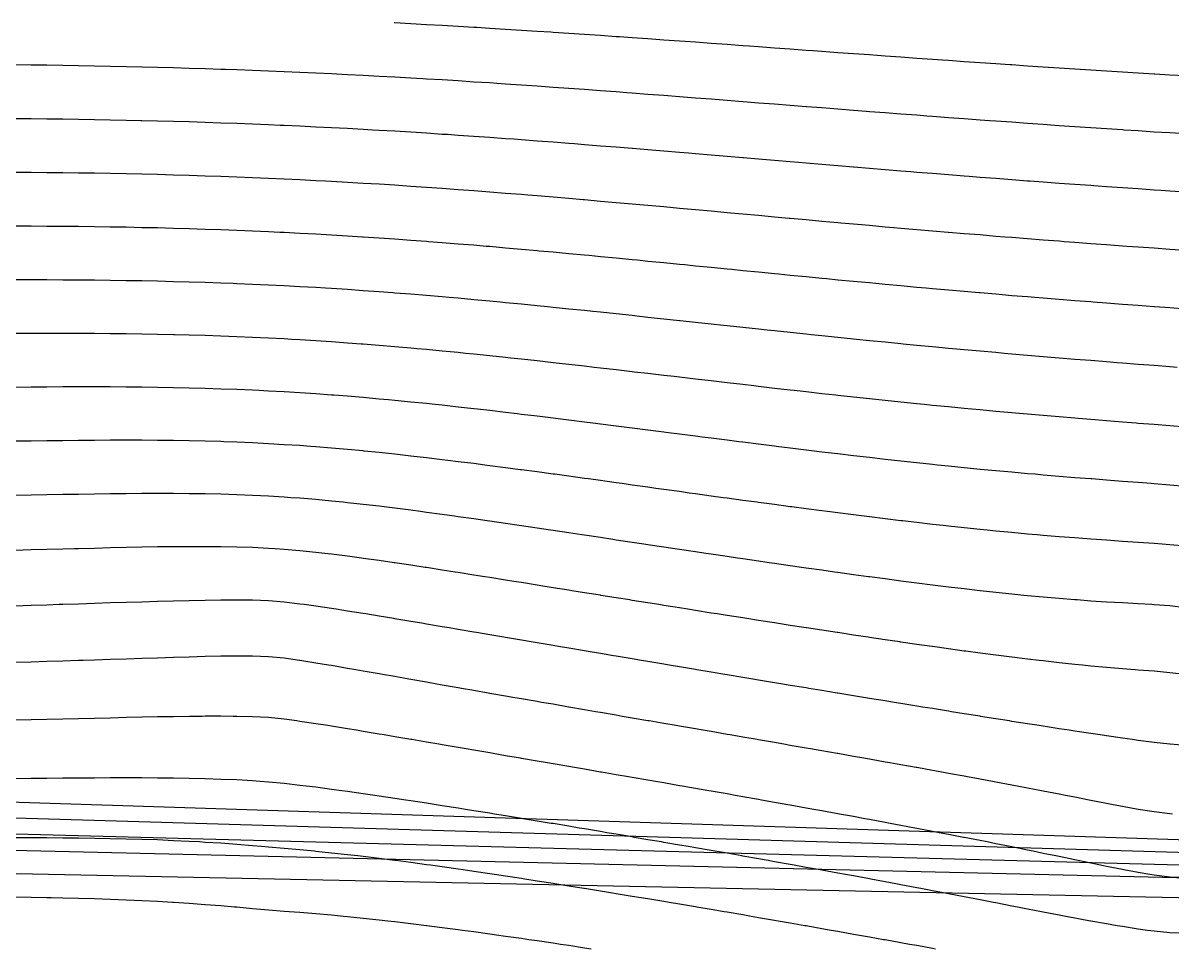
# Model space of a CAD drawing. Header units: metres. Extents: x 3387 to 5486, y 40 to 163.
# Drawn here: x 4551.6 to 4704.3, y 40 to 163 of the extents above; entities that cross this region are included whole.
import ezdxf

# ---------------------------------------------------------------- set-up
doc = ezdxf.new("R2010")
doc.units = ezdxf.units.M
for name, color, linetype in [('Contour_Level_10', 7, 'Continuous'), ('Contour_Level_11', 7, 'Continuous'), ('Contour_Level_12', 7, 'Continuous'), ('Contour_Level_13', 7, 'Continuous'), ('Contour_Level_14', 7, 'Continuous'), ('Contour_Level_15', 7, 'Continuous'), ('Contour_Level_16', 7, 'Continuous'), ('Contour_Level_17', 7, 'Continuous'), ('Contour_Level_18', 7, 'Continuous'), ('Contour_Level_19', 7, 'Continuous'), ('Contour_Level_20', 7, 'Continuous'), ('Contour_Level_21', 7, 'Continuous'), ('Contour_Level_22', 7, 'Continuous'), ('Contour_Level_23', 7, 'Continuous'), ('Contour_Level_4', 7, 'Continuous'), ('Contour_Level_5', 7, 'Continuous'), ('Contour_Level_6', 7, 'Continuous'), ('Contour_Level_7', 7, 'Continuous'), ('Contour_Level_8', 7, 'Continuous'), ('Contour_Level_9', 7, 'Continuous')]:
    doc.layers.add(name, color=color, linetype=linetype)

msp = doc.modelspace()

# ---------------------------------------------------------------- linework, layer by layer
at = {"layer": 'Contour_Level_10'}
msp.add_lwpolyline([(4706.09, 109.32), (4703.99, 109.49), (4701.89, 109.66), (4699.79, 109.82), (4699.53, 109.84), (4697.69, 109.99), (4695.59, 110.16), (4693.48, 110.33), (4691.81, 110.46), (4691.38, 110.5), (4689.28, 110.67), (4687.18, 110.85), (4685.08, 111.03), (4684.49, 111.08), (4682.98, 111.21), (4680.88, 111.4), (4678.78, 111.6), (4677.69, 111.7), (4676.68, 111.79), (4674.57, 112), (4672.47, 112.2), (4671.34, 112.32), (4670.37, 112.41), (4668.27, 112.63), (4666.17, 112.85), (4665.35, 112.93), (4664.07, 113.07), (4661.97, 113.3), (4659.87, 113.53), (4659.63, 113.55), (4657.77, 113.76), (4655.67, 113.99), (4654.1, 114.17), (4653.56, 114.23), (4651.46, 114.47), (4649.36, 114.71), (4648.71, 114.79), (4647.26, 114.96), (4645.16, 115.2), (4643.4, 115.41), (4643.06, 115.45), (4640.96, 115.69), (4638.86, 115.94), (4638.12, 116.03), (4636.76, 116.19), (4634.65, 116.43), (4632.84, 116.64), (4632.55, 116.68), (4630.45, 116.92), (4628.35, 117.16), (4627.5, 117.26), (4626.25, 117.4), (4624.15, 117.64), (4622.05, 117.88), (4622.05, 117.88), (4619.95, 118.11), (4617.85, 118.34), (4616.4, 118.5), (4615.74, 118.57), (4613.64, 118.79), (4611.54, 119), (4610.43, 119.12), (4609.44, 119.21), (4607.34, 119.42), (4605.24, 119.62), (4603.95, 119.73), (4603.14, 119.81), (4601.04, 119.99), (4598.94, 120.16), (4596.83, 120.33), (4596.56, 120.35), (4594.73, 120.49), (4592.63, 120.64), (4590.53, 120.78), (4588.43, 120.91), (4587.3, 120.97), (4586.33, 121.03), (4584.23, 121.13), (4582.13, 121.23), (4580.03, 121.32), (4577.92, 121.4), (4575.82, 121.48), (4573.72, 121.54), (4571.75, 121.59), (4571.62, 121.59), (4569.52, 121.64), (4567.42, 121.67), (4565.32, 121.7), (4563.22, 121.73), (4561.12, 121.74), (4559.01, 121.75), (4556.91, 121.76), (4554.81, 121.76), (4552.71, 121.75), (4550.61, 121.75)], dxfattribs=at)
at = {"layer": 'Contour_Level_11'}
msp.add_lwpolyline([(4706.09, 101.44), (4703.99, 101.61), (4701.89, 101.78), (4701.53, 101.81), (4699.79, 101.95), (4697.69, 102.11), (4695.59, 102.27), (4693.61, 102.43), (4693.48, 102.44), (4691.38, 102.6), (4689.28, 102.78), (4687.18, 102.95), (4686.09, 103.05), (4685.08, 103.13), (4682.98, 103.32), (4680.88, 103.51), (4679.31, 103.66), (4678.78, 103.71), (4676.68, 103.92), (4674.57, 104.13), (4673.14, 104.28), (4672.47, 104.35), (4670.37, 104.57), (4668.27, 104.8), (4667.4, 104.9), (4666.17, 105.04), (4664.07, 105.27), (4661.97, 105.52), (4661.96, 105.52), (4659.87, 105.76), (4657.77, 106.01), (4656.76, 106.14), (4655.67, 106.27), (4653.56, 106.52), (4651.7, 106.75), (4651.46, 106.78), (4649.36, 107.04), (4647.26, 107.31), (4646.75, 107.37), (4645.16, 107.57), (4643.06, 107.84), (4641.88, 107.99), (4640.96, 108.11), (4638.86, 108.37), (4637.03, 108.61), (4636.76, 108.64), (4634.65, 108.91), (4632.55, 109.18), (4632.19, 109.23), (4630.45, 109.45), (4628.35, 109.71), (4627.32, 109.84), (4626.25, 109.98), (4624.15, 110.24), (4622.37, 110.46), (4622.05, 110.5), (4619.95, 110.76), (4617.85, 111.01), (4617.29, 111.08), (4615.74, 111.26), (4613.64, 111.51), (4612.01, 111.7), (4611.54, 111.75), (4609.44, 111.99), (4607.34, 112.22), (4606.38, 112.32), (4605.24, 112.44), (4603.14, 112.65), (4601.04, 112.86), (4600.19, 112.93), (4598.94, 113.05), (4596.83, 113.24), (4594.73, 113.41), (4592.93, 113.55), (4592.63, 113.58), (4590.53, 113.73), (4588.43, 113.87), (4586.33, 114), (4584.23, 114.11), (4583.01, 114.17), (4582.13, 114.21), (4580.03, 114.31), (4577.92, 114.38), (4575.82, 114.45), (4573.72, 114.51), (4571.62, 114.56), (4569.52, 114.59), (4567.42, 114.62), (4565.32, 114.64), (4563.22, 114.65), (4561.12, 114.66), (4559.01, 114.66), (4556.91, 114.65), (4554.81, 114.64), (4552.71, 114.62), (4550.61, 114.6)], dxfattribs=at)
at = {"layer": 'Contour_Level_12'}
msp.add_lwpolyline([(4706.09, 93.5), (4703.99, 93.69), (4702.98, 93.77), (4701.89, 93.86), (4699.79, 94.01), (4697.69, 94.15), (4695.59, 94.3), (4694.24, 94.39), (4693.48, 94.45), (4691.38, 94.6), (4689.28, 94.76), (4687.18, 94.94), (4686.35, 95.01), (4685.08, 95.12), (4682.98, 95.31), (4680.88, 95.51), (4679.73, 95.63), (4678.78, 95.72), (4676.68, 95.94), (4674.57, 96.17), (4673.87, 96.25), (4672.47, 96.4), (4670.37, 96.64), (4668.47, 96.86), (4668.27, 96.89), (4666.17, 97.14), (4664.07, 97.4), (4663.38, 97.48), (4661.97, 97.66), (4659.87, 97.93), (4658.51, 98.1), (4657.77, 98.2), (4655.67, 98.47), (4653.78, 98.72), (4653.56, 98.75), (4651.46, 99.03), (4649.36, 99.31), (4649.17, 99.34), (4647.26, 99.59), (4645.16, 99.88), (4644.63, 99.95), (4643.06, 100.17), (4640.96, 100.46), (4640.14, 100.57), (4638.86, 100.75), (4636.76, 101.04), (4635.69, 101.19), (4634.65, 101.33), (4632.55, 101.63), (4631.24, 101.81), (4630.45, 101.92), (4628.35, 102.21), (4626.78, 102.43), (4626.25, 102.5), (4624.15, 102.79), (4622.27, 103.05), (4622.05, 103.08), (4619.95, 103.36), (4617.85, 103.64), (4617.69, 103.66), (4615.74, 103.92), (4613.64, 104.2), (4612.98, 104.28), (4611.54, 104.47), (4609.44, 104.73), (4608.06, 104.9), (4607.34, 104.99), (4605.24, 105.24), (4603.14, 105.48), (4602.81, 105.52), (4601.04, 105.71), (4598.94, 105.94), (4596.96, 106.14), (4596.83, 106.15), (4594.73, 106.35), (4592.63, 106.53), (4590.53, 106.7), (4589.81, 106.75), (4588.43, 106.86), (4586.33, 106.99), (4584.23, 107.12), (4582.13, 107.22), (4580.03, 107.31), (4578.32, 107.37), (4577.92, 107.39), (4575.82, 107.45), (4573.72, 107.49), (4571.62, 107.53), (4569.52, 107.55), (4567.42, 107.57), (4565.32, 107.57), (4563.22, 107.57), (4561.12, 107.56), (4559.01, 107.55), (4556.91, 107.52), (4554.81, 107.5), (4552.71, 107.47), (4550.61, 107.44)], dxfattribs=at)
at = {"layer": 'Contour_Level_13'}
msp.add_lwpolyline([(4706.09, 85.33), (4703.99, 85.57), (4701.89, 85.72), (4701.59, 85.74), (4699.79, 85.84), (4697.69, 85.96), (4695.59, 86.08), (4693.48, 86.22), (4691.68, 86.36), (4691.38, 86.38), (4689.28, 86.55), (4687.18, 86.73), (4685.08, 86.93), (4684.61, 86.97), (4682.98, 87.14), (4680.88, 87.36), (4678.78, 87.59), (4678.76, 87.59), (4676.68, 87.83), (4674.57, 88.08), (4673.52, 88.21), (4672.47, 88.34), (4670.37, 88.6), (4668.62, 88.83), (4668.27, 88.87), (4666.17, 89.15), (4664.07, 89.43), (4663.95, 89.45), (4661.97, 89.72), (4659.87, 90.01), (4659.46, 90.07), (4657.77, 90.3), (4655.67, 90.6), (4655.07, 90.68), (4653.56, 90.9), (4651.46, 91.2), (4650.77, 91.3), (4649.36, 91.51), (4647.26, 91.81), (4646.54, 91.92), (4645.16, 92.12), (4643.06, 92.43), (4642.36, 92.54), (4640.96, 92.75), (4638.86, 93.06), (4638.21, 93.16), (4636.76, 93.37), (4634.65, 93.69), (4634.09, 93.77), (4632.55, 94), (4630.45, 94.32), (4629.98, 94.39), (4628.35, 94.64), (4626.25, 94.95), (4625.86, 95.01), (4624.15, 95.27), (4622.05, 95.58), (4621.73, 95.63), (4619.95, 95.89), (4617.85, 96.2), (4617.56, 96.25), (4615.74, 96.51), (4613.64, 96.82), (4613.32, 96.86), (4611.54, 97.12), (4609.44, 97.42), (4608.97, 97.48), (4607.34, 97.71), (4605.24, 98), (4604.45, 98.1), (4603.14, 98.27), (4601.04, 98.54), (4599.61, 98.72), (4598.94, 98.8), (4596.83, 99.05), (4594.73, 99.28), (4594.17, 99.34), (4592.63, 99.49), (4590.53, 99.69), (4588.43, 99.87), (4587.21, 99.95), (4586.33, 100.02), (4584.23, 100.15), (4582.13, 100.26), (4580.03, 100.34), (4577.92, 100.41), (4575.82, 100.45), (4573.72, 100.48), (4571.62, 100.5), (4569.52, 100.5), (4567.42, 100.49), (4565.32, 100.48), (4563.22, 100.46), (4561.12, 100.43), (4559.01, 100.39), (4556.91, 100.36), (4554.81, 100.31), (4552.71, 100.27), (4550.61, 100.22)], dxfattribs=at)
at = {"layer": 'Contour_Level_14'}
msp.add_lwpolyline([(4706.04, 76.47), (4703.99, 76.7), (4701.89, 76.89), (4699.79, 77.05), (4699.39, 77.09), (4697.69, 77.22), (4695.59, 77.4), (4693.48, 77.59), (4692.37, 77.7), (4691.38, 77.8), (4689.28, 78.02), (4687.18, 78.26), (4686.63, 78.32), (4685.08, 78.5), (4682.98, 78.76), (4681.57, 78.94), (4680.88, 79.03), (4678.78, 79.3), (4676.87, 79.56), (4676.68, 79.58), (4674.57, 79.87), (4672.47, 80.17), (4672.4, 80.18), (4670.37, 80.46), (4668.27, 80.77), (4668.1, 80.79), (4666.17, 81.08), (4664.07, 81.39), (4663.9, 81.41), (4661.97, 81.7), (4659.87, 82.02), (4659.79, 82.03), (4657.77, 82.34), (4655.74, 82.65), (4655.67, 82.66), (4653.56, 82.98), (4651.75, 83.27), (4651.46, 83.31), (4649.36, 83.64), (4647.79, 83.88), (4647.26, 83.97), (4645.16, 84.3), (4643.87, 84.5), (4643.06, 84.63), (4640.96, 84.96), (4639.97, 85.12), (4638.86, 85.3), (4636.76, 85.63), (4636.09, 85.74), (4634.65, 85.97), (4632.55, 86.31), (4632.23, 86.36), (4630.45, 86.64), (4628.38, 86.97), (4628.35, 86.98), (4626.25, 87.32), (4624.54, 87.59), (4624.15, 87.66), (4622.05, 87.99), (4620.7, 88.21), (4619.95, 88.33), (4617.85, 88.67), (4616.85, 88.83), (4615.74, 89.01), (4613.64, 89.34), (4612.98, 89.45), (4611.54, 89.67), (4609.44, 90.01), (4609.06, 90.07), (4607.34, 90.33), (4605.24, 90.66), (4605.07, 90.68), (4603.14, 90.98), (4601.04, 91.29), (4600.95, 91.3), (4598.94, 91.59), (4596.83, 91.89), (4596.59, 91.92), (4594.73, 92.17), (4592.63, 92.43), (4591.72, 92.54), (4590.53, 92.67), (4588.43, 92.89), (4586.33, 93.08), (4585.15, 93.16), (4584.23, 93.22), (4582.13, 93.32), (4580.03, 93.39), (4577.92, 93.43), (4575.82, 93.44), (4573.72, 93.44), (4571.62, 93.42), (4569.52, 93.4), (4567.42, 93.36), (4565.32, 93.32), (4563.22, 93.27), (4561.12, 93.22), (4559.01, 93.17), (4558.48, 93.16), (4556.91, 93.11), (4554.81, 93.06), (4552.71, 93), (4550.61, 92.94)], dxfattribs=at)
at = {"layer": 'Contour_Level_15'}
msp.add_lwpolyline([(4706.09, 67.03), (4704.05, 67.2), (4703.99, 67.2), (4701.89, 67.44), (4699.79, 67.71), (4699.03, 67.81), (4697.69, 68), (4695.59, 68.3), (4694.72, 68.43), (4693.48, 68.61), (4691.38, 68.93), (4690.62, 69.05), (4689.28, 69.26), (4687.18, 69.58), (4686.63, 69.67), (4685.08, 69.91), (4682.98, 70.24), (4682.7, 70.29), (4680.88, 70.58), (4678.82, 70.9), (4678.78, 70.91), (4676.68, 71.25), (4674.97, 71.52), (4674.57, 71.59), (4672.47, 71.93), (4671.15, 72.14), (4670.37, 72.27), (4668.27, 72.61), (4667.35, 72.76), (4666.17, 72.95), (4664.07, 73.29), (4663.57, 73.38), (4661.97, 73.64), (4659.87, 73.98), (4659.8, 73.99), (4657.77, 74.33), (4656.05, 74.61), (4655.67, 74.68), (4653.56, 75.02), (4652.31, 75.23), (4651.46, 75.37), (4649.36, 75.72), (4648.58, 75.85), (4647.26, 76.07), (4645.16, 76.42), (4644.86, 76.47), (4643.06, 76.77), (4641.15, 77.09), (4640.96, 77.12), (4638.86, 77.47), (4637.46, 77.7), (4636.76, 77.82), (4634.65, 78.17), (4633.78, 78.32), (4632.55, 78.53), (4630.45, 78.88), (4630.1, 78.94), (4628.35, 79.23), (4626.44, 79.56), (4626.25, 79.59), (4624.15, 79.94), (4622.79, 80.18), (4622.05, 80.3), (4619.95, 80.66), (4619.14, 80.79), (4617.85, 81.01), (4615.74, 81.37), (4615.51, 81.41), (4613.64, 81.73), (4611.88, 82.03), (4611.54, 82.09), (4609.44, 82.45), (4608.25, 82.65), (4607.34, 82.8), (4605.24, 83.16), (4604.6, 83.27), (4603.14, 83.51), (4601.04, 83.87), (4600.92, 83.88), (4598.94, 84.21), (4597.17, 84.5), (4596.83, 84.56), (4594.73, 84.89), (4593.26, 85.12), (4592.63, 85.22), (4590.53, 85.53), (4588.99, 85.74), (4588.43, 85.81), (4586.33, 86.07), (4584.23, 86.26), (4582.13, 86.34), (4580.03, 86.35), (4577.92, 86.34), (4575.82, 86.31), (4573.72, 86.26), (4571.62, 86.21), (4569.52, 86.15), (4567.42, 86.09), (4565.32, 86.02), (4563.22, 85.96), (4561.12, 85.89), (4559.01, 85.82), (4556.91, 85.75), (4556.43, 85.74), (4554.81, 85.69), (4552.71, 85.62), (4550.61, 85.55)], dxfattribs=at)
at = {"layer": 'Contour_Level_16'}
msp.add_lwpolyline([(4704.34, 57.92), (4703.99, 57.94), (4701.89, 58.2), (4699.79, 58.54), (4699.78, 58.54), (4697.69, 58.92), (4696.45, 59.16), (4695.59, 59.33), (4693.48, 59.74), (4693.27, 59.78), (4691.38, 60.15), (4690.12, 60.4), (4689.28, 60.56), (4687.18, 60.97), (4686.94, 61.02), (4685.08, 61.37), (4683.71, 61.63), (4682.98, 61.77), (4680.88, 62.17), (4680.42, 62.25), (4678.78, 62.56), (4677.09, 62.87), (4676.68, 62.94), (4674.57, 63.33), (4673.7, 63.49), (4672.47, 63.71), (4670.37, 64.09), (4670.27, 64.11), (4668.27, 64.46), (4666.81, 64.72), (4666.17, 64.84), (4664.07, 65.21), (4663.32, 65.34), (4661.97, 65.58), (4659.87, 65.95), (4659.8, 65.96), (4657.77, 66.32), (4656.27, 66.58), (4655.67, 66.68), (4653.56, 67.05), (4652.72, 67.2), (4651.46, 67.41), (4649.36, 67.78), (4649.15, 67.81), (4647.26, 68.14), (4645.58, 68.43), (4645.16, 68.5), (4643.06, 68.87), (4642, 69.05), (4640.96, 69.23), (4638.86, 69.59), (4638.42, 69.67), (4636.76, 69.96), (4634.83, 70.29), (4634.65, 70.32), (4632.55, 70.68), (4631.25, 70.9), (4630.45, 71.04), (4628.35, 71.41), (4627.67, 71.52), (4626.25, 71.77), (4624.15, 72.13), (4624.1, 72.14), (4622.05, 72.5), (4620.53, 72.76), (4619.95, 72.86), (4617.85, 73.23), (4616.98, 73.38), (4615.74, 73.59), (4613.64, 73.96), (4613.44, 73.99), (4611.54, 74.33), (4609.91, 74.61), (4609.44, 74.7), (4607.34, 75.06), (4606.39, 75.23), (4605.24, 75.43), (4603.14, 75.81), (4602.89, 75.85), (4601.04, 76.18), (4599.38, 76.47), (4598.94, 76.55), (4596.83, 76.91), (4595.85, 77.09), (4594.73, 77.28), (4592.63, 77.64), (4592.24, 77.7), (4590.53, 77.98), (4588.43, 78.31), (4588.37, 78.32), (4586.33, 78.61), (4584.23, 78.83), (4582.13, 78.91), (4580.03, 78.91), (4577.92, 78.89), (4575.82, 78.84), (4573.72, 78.78), (4571.62, 78.72), (4569.52, 78.65), (4567.42, 78.58), (4565.32, 78.51), (4563.22, 78.44), (4561.12, 78.37), (4559.61, 78.32), (4559.01, 78.3), (4556.91, 78.23), (4554.81, 78.17), (4552.71, 78.1), (4550.61, 78.04)], dxfattribs=at)
at = {"layer": 'Contour_Level_17'}
msp.add_lwpolyline([(4706.09, 49.5), (4703.99, 49.56), (4701.89, 49.8), (4701.33, 49.89), (4699.79, 50.15), (4697.87, 50.51), (4697.69, 50.54), (4695.59, 50.96), (4694.79, 51.13), (4693.48, 51.39), (4691.8, 51.74), (4691.38, 51.83), (4689.28, 52.27), (4688.83, 52.36), (4687.18, 52.7), (4685.83, 52.98), (4685.08, 53.13), (4682.98, 53.56), (4682.79, 53.6), (4680.88, 53.98), (4679.7, 54.22), (4678.78, 54.4), (4676.68, 54.81), (4676.56, 54.83), (4674.57, 55.22), (4673.36, 55.45), (4672.47, 55.62), (4670.37, 56.02), (4670.12, 56.07), (4668.27, 56.42), (4666.82, 56.69), (4666.17, 56.81), (4664.07, 57.2), (4663.48, 57.31), (4661.97, 57.58), (4660.09, 57.92), (4659.87, 57.97), (4657.77, 58.35), (4656.68, 58.54), (4655.67, 58.72), (4653.56, 59.1), (4653.23, 59.16), (4651.46, 59.48), (4649.75, 59.78), (4649.36, 59.85), (4647.26, 60.22), (4646.25, 60.4), (4645.16, 60.59), (4643.06, 60.96), (4642.74, 61.02), (4640.96, 61.33), (4639.2, 61.63), (4638.86, 61.69), (4636.76, 62.06), (4635.64, 62.25), (4634.65, 62.42), (4632.55, 62.79), (4632.08, 62.87), (4630.45, 63.15), (4628.5, 63.49), (4628.35, 63.51), (4626.25, 63.88), (4624.91, 64.11), (4624.15, 64.24), (4622.05, 64.6), (4621.32, 64.72), (4619.95, 64.96), (4617.85, 65.32), (4617.72, 65.34), (4615.74, 65.68), (4614.11, 65.96), (4613.64, 66.04), (4611.54, 66.4), (4610.5, 66.58), (4609.44, 66.76), (4607.34, 67.12), (4606.89, 67.2), (4605.24, 67.48), (4603.27, 67.81), (4603.14, 67.84), (4601.04, 68.19), (4599.62, 68.43), (4598.94, 68.55), (4596.83, 68.9), (4595.93, 69.05), (4594.73, 69.25), (4592.63, 69.59), (4592.14, 69.67), (4590.53, 69.92), (4588.43, 70.23), (4588.03, 70.29), (4586.33, 70.51), (4584.23, 70.74), (4582.13, 70.85), (4580.03, 70.9), (4579.54, 70.9), (4577.92, 70.92), (4575.82, 70.91), (4575.44, 70.9), (4573.72, 70.89), (4571.62, 70.86), (4569.52, 70.82), (4567.42, 70.78), (4565.32, 70.73), (4563.22, 70.68), (4561.12, 70.64), (4559.01, 70.59), (4556.91, 70.54), (4554.81, 70.49), (4552.71, 70.44), (4550.61, 70.39)], dxfattribs=at)
at = {"layer": 'Contour_Level_18'}
msp.add_lwpolyline([(4706.09, 42.1), (4703.99, 42.16), (4701.89, 42.36), (4701.04, 42.47), (4699.79, 42.64), (4697.69, 42.97), (4696.98, 43.09), (4695.59, 43.33), (4693.48, 43.7), (4693.46, 43.71), (4691.38, 44.1), (4690.16, 44.33), (4689.28, 44.49), (4687.18, 44.9), (4686.94, 44.94), (4685.08, 45.31), (4683.76, 45.56), (4682.98, 45.71), (4680.88, 46.12), (4680.57, 46.18), (4678.78, 46.53), (4677.38, 46.8), (4676.68, 46.93), (4674.57, 47.34), (4674.16, 47.42), (4672.47, 47.74), (4670.9, 48.04), (4670.37, 48.14), (4668.27, 48.53), (4667.61, 48.65), (4666.17, 48.92), (4664.28, 49.27), (4664.07, 49.31), (4661.97, 49.7), (4660.92, 49.89), (4659.87, 50.08), (4657.77, 50.46), (4657.52, 50.51), (4655.67, 50.84), (4654.09, 51.13), (4653.56, 51.22), (4651.46, 51.59), (4650.62, 51.74), (4649.36, 51.97), (4647.26, 52.34), (4647.12, 52.36), (4645.16, 52.71), (4643.59, 52.98), (4643.06, 53.07), (4640.96, 53.44), (4640.03, 53.6), (4638.86, 53.8), (4636.76, 54.16), (4636.44, 54.22), (4634.65, 54.52), (4632.83, 54.83), (4632.55, 54.88), (4630.45, 55.24), (4629.18, 55.45), (4628.35, 55.59), (4626.25, 55.95), (4625.51, 56.07), (4624.15, 56.3), (4622.05, 56.65), (4621.8, 56.69), (4619.95, 57), (4618.05, 57.31), (4617.85, 57.34), (4615.74, 57.68), (4614.26, 57.92), (4613.64, 58.03), (4611.54, 58.36), (4610.42, 58.54), (4609.44, 58.7), (4607.34, 59.03), (4606.51, 59.16), (4605.24, 59.36), (4603.14, 59.68), (4602.5, 59.78), (4601.04, 60), (4598.94, 60.31), (4598.37, 60.4), (4596.83, 60.62), (4594.73, 60.92), (4594.01, 61.02), (4592.63, 61.2), (4590.53, 61.48), (4589.25, 61.63), (4588.43, 61.73), (4586.33, 61.97), (4584.23, 62.17), (4583.16, 62.25), (4582.13, 62.33), (4580.03, 62.45), (4577.92, 62.53), (4575.82, 62.6), (4573.72, 62.65), (4571.62, 62.68), (4569.52, 62.71), (4567.42, 62.72), (4565.32, 62.72), (4563.22, 62.72), (4561.12, 62.71), (4559.01, 62.7), (4556.91, 62.69), (4554.81, 62.67), (4552.71, 62.64), (4550.61, 62.62)], dxfattribs=at)
at = {"layer": 'Contour_Level_19'}
for points in [[(3386.6, 97), (5157.42, 40)], [(4672.85, 40), (4672.47, 40.07), (4670.37, 40.45), (4669.41, 40.62), (4668.27, 40.82), (4666.17, 41.2), (4665.96, 41.24), (4664.07, 41.57), (4662.5, 41.85), (4661.97, 41.95), (4659.87, 42.32), (4659.01, 42.47), (4657.77, 42.69), (4655.67, 43.06), (4655.5, 43.09), (4653.56, 43.43), (4651.96, 43.71), (4651.46, 43.8), (4649.36, 44.16), (4648.39, 44.33), (4647.26, 44.52), (4645.16, 44.88), (4644.78, 44.94), (4643.06, 45.24), (4641.14, 45.56), (4640.96, 45.59), (4638.86, 45.95), (4637.46, 46.18), (4636.76, 46.3), (4634.65, 46.65), (4633.74, 46.8), (4632.55, 46.99), (4630.45, 47.34), (4629.97, 47.42), (4628.35, 47.68), (4626.25, 48.02), (4626.16, 48.04), (4624.15, 48.36), (4622.28, 48.65), (4622.05, 48.69), (4619.95, 49.02), (4618.32, 49.27), (4617.85, 49.35), (4615.74, 49.67), (4614.27, 49.89), (4613.64, 49.98), (4611.54, 50.3), (4610.1, 50.51), (4609.44, 50.6), (4607.34, 50.9), (4605.76, 51.13), (4605.24, 51.2), (4603.14, 51.48), (4601.16, 51.74), (4601.04, 51.76), (4598.94, 52.03), (4596.83, 52.28), (4596.13, 52.36), (4594.73, 52.52), (4592.63, 52.75), (4590.53, 52.96), (4590.34, 52.98), (4588.43, 53.16), (4586.33, 53.34), (4584.23, 53.52), (4583.3, 53.6), (4582.13, 53.7), (4580.03, 53.88), (4577.92, 54.04), (4575.82, 54.17), (4575.08, 54.22), (4573.72, 54.29), (4571.62, 54.39), (4569.52, 54.48), (4567.42, 54.55), (4565.32, 54.6), (4563.22, 54.65), (4561.12, 54.69), (4559.01, 54.72), (4556.91, 54.74), (4554.81, 54.75), (4552.71, 54.76), (4550.61, 54.77)]]:
    msp.add_lwpolyline(points, dxfattribs=at)
at = {"layer": 'Contour_Level_20'}
for points in [[(3386.6, 91.76), (5141.49, 40)], [(4627.12, 40), (4626.25, 40.13), (4624.15, 40.45), (4623.04, 40.62), (4622.05, 40.77), (4619.95, 41.08), (4618.85, 41.24), (4617.85, 41.38), (4615.74, 41.68), (4614.53, 41.85), (4613.64, 41.98), (4611.54, 42.27), (4610.03, 42.47), (4609.44, 42.55), (4607.34, 42.83), (4605.27, 43.09), (4605.24, 43.09), (4603.14, 43.35), (4601.04, 43.6), (4600.09, 43.71), (4598.94, 43.84), (4596.83, 44.07), (4594.73, 44.28), (4594.23, 44.33), (4592.63, 44.48), (4590.53, 44.66), (4588.43, 44.84), (4587.01, 44.94), (4586.33, 45), (4584.23, 45.15), (4582.13, 45.35), (4580.03, 45.54), (4579.75, 45.56), (4577.92, 45.72), (4575.82, 45.89), (4573.72, 46.04), (4571.62, 46.17), (4571.49, 46.18), (4569.52, 46.29), (4567.42, 46.4), (4565.32, 46.5), (4563.22, 46.58), (4561.12, 46.65), (4559.01, 46.71), (4556.91, 46.77), (4555.36, 46.8), (4554.81, 46.81), (4552.71, 46.85), (4550.61, 46.88)]]:
    msp.add_lwpolyline(points, dxfattribs=at)
at = {"layer": 'Contour_Level_21'}
msp.add_lwpolyline([(3386.6, 86.31), (5126, 40)], dxfattribs=at)
at = {"layer": 'Contour_Level_22'}
msp.add_lwpolyline([(3386.6, 80.45), (5110.37, 40)], dxfattribs=at)
at = {"layer": 'Contour_Level_23'}
msp.add_lwpolyline([(3386.6, 74.05), (5037.4, 40)], dxfattribs=at)
at = {"layer": 'Contour_Level_4'}
msp.add_lwpolyline([(4706.09, 155.96), (4703.99, 156.08), (4701.98, 156.2), (4701.89, 156.21), (4699.79, 156.33), (4697.69, 156.46), (4695.59, 156.6), (4693.48, 156.73), (4692.08, 156.82), (4691.38, 156.86), (4689.28, 157), (4687.18, 157.14), (4685.08, 157.28), (4682.98, 157.42), (4682.73, 157.44), (4680.88, 157.56), (4678.78, 157.71), (4676.68, 157.85), (4674.57, 158), (4673.78, 158.06), (4672.47, 158.15), (4670.37, 158.3), (4668.27, 158.45), (4666.17, 158.6), (4665.11, 158.67), (4664.07, 158.75), (4661.97, 158.9), (4659.87, 159.05), (4657.77, 159.21), (4656.6, 159.29), (4655.67, 159.36), (4653.56, 159.51), (4651.46, 159.67), (4649.36, 159.82), (4648.14, 159.91), (4647.26, 159.97), (4645.16, 160.13), (4643.06, 160.28), (4640.96, 160.43), (4639.62, 160.53), (4638.86, 160.58), (4636.76, 160.73), (4634.65, 160.88), (4632.55, 161.03), (4630.89, 161.15), (4630.45, 161.18), (4628.35, 161.32), (4626.25, 161.46), (4624.15, 161.61), (4622.05, 161.74), (4621.75, 161.76), (4619.95, 161.88), (4617.85, 162.02), (4615.74, 162.15), (4613.64, 162.28), (4611.93, 162.38), (4611.54, 162.41), (4609.44, 162.53), (4607.34, 162.65), (4605.24, 162.77), (4603.14, 162.88), (4601.04, 163), (4600.94, 163)], dxfattribs=at)
at = {"layer": 'Contour_Level_5'}
msp.add_lwpolyline([(4706.09, 148.26), (4703.99, 148.39), (4701.89, 148.52), (4699.79, 148.66), (4697.87, 148.78), (4697.69, 148.8), (4695.59, 148.93), (4693.48, 149.08), (4691.38, 149.22), (4689.28, 149.36), (4688.73, 149.4), (4687.18, 149.51), (4685.08, 149.66), (4682.98, 149.81), (4680.88, 149.96), (4680.05, 150.02), (4678.78, 150.11), (4676.68, 150.27), (4674.57, 150.42), (4672.47, 150.58), (4671.72, 150.64), (4670.37, 150.74), (4668.27, 150.9), (4666.17, 151.06), (4664.07, 151.22), (4663.63, 151.26), (4661.97, 151.38), (4659.87, 151.55), (4657.77, 151.71), (4655.7, 151.87), (4655.67, 151.88), (4653.56, 152.04), (4651.46, 152.21), (4649.36, 152.37), (4647.84, 152.49), (4647.26, 152.54), (4645.16, 152.7), (4643.06, 152.87), (4640.96, 153.03), (4639.93, 153.11), (4638.86, 153.19), (4636.76, 153.36), (4634.65, 153.52), (4632.55, 153.68), (4631.87, 153.73), (4630.45, 153.84), (4628.35, 153.99), (4626.25, 154.15), (4624.15, 154.3), (4623.49, 154.35), (4622.05, 154.45), (4619.95, 154.6), (4617.85, 154.74), (4615.74, 154.89), (4614.57, 154.96), (4613.64, 155.03), (4611.54, 155.16), (4609.44, 155.3), (4607.34, 155.43), (4605.24, 155.55), (4604.75, 155.58), (4603.14, 155.68), (4601.04, 155.8), (4598.94, 155.91), (4596.83, 156.02), (4594.73, 156.13), (4593.33, 156.2), (4592.63, 156.24), (4590.53, 156.33), (4588.43, 156.43), (4586.33, 156.52), (4584.23, 156.61), (4582.13, 156.69), (4580.03, 156.77), (4578.53, 156.82), (4577.92, 156.84), (4575.82, 156.91), (4573.72, 156.97), (4571.62, 157.04), (4569.52, 157.09), (4567.42, 157.14), (4565.32, 157.19), (4563.22, 157.24), (4561.12, 157.28), (4559.01, 157.32), (4556.91, 157.35), (4554.81, 157.38), (4552.71, 157.41), (4550.61, 157.43)], dxfattribs=at)
at = {"layer": 'Contour_Level_6'}
msp.add_lwpolyline([(4706.09, 140.53), (4703.99, 140.67), (4702.84, 140.75), (4701.89, 140.81), (4699.79, 140.96), (4697.69, 141.1), (4695.59, 141.25), (4693.89, 141.37), (4693.48, 141.4), (4691.38, 141.55), (4689.28, 141.7), (4687.18, 141.85), (4685.41, 141.98), (4685.08, 142.01), (4682.98, 142.17), (4680.88, 142.33), (4678.78, 142.49), (4677.33, 142.6), (4676.68, 142.65), (4674.57, 142.82), (4672.47, 142.99), (4670.37, 143.16), (4669.57, 143.22), (4668.27, 143.33), (4666.17, 143.5), (4664.07, 143.67), (4662.03, 143.84), (4661.97, 143.84), (4659.87, 144.02), (4657.77, 144.2), (4655.67, 144.37), (4654.65, 144.46), (4653.56, 144.55), (4651.46, 144.73), (4649.36, 144.9), (4647.35, 145.08), (4647.26, 145.08), (4645.16, 145.26), (4643.06, 145.44), (4640.96, 145.62), (4640.03, 145.69), (4638.86, 145.79), (4636.76, 145.97), (4634.65, 146.14), (4632.6, 146.31), (4632.55, 146.32), (4630.45, 146.49), (4628.35, 146.66), (4626.25, 146.82), (4624.92, 146.93), (4624.15, 146.99), (4622.05, 147.15), (4619.95, 147.31), (4617.85, 147.47), (4616.83, 147.55), (4615.74, 147.63), (4613.64, 147.78), (4611.54, 147.93), (4609.44, 148.07), (4608.04, 148.17), (4607.34, 148.21), (4605.24, 148.35), (4603.14, 148.48), (4601.04, 148.61), (4598.94, 148.73), (4598.08, 148.78), (4596.83, 148.85), (4594.73, 148.97), (4592.63, 149.08), (4590.53, 149.18), (4588.43, 149.28), (4586.33, 149.38), (4585.82, 149.4), (4584.23, 149.47), (4582.13, 149.56), (4580.03, 149.64), (4577.92, 149.71), (4575.82, 149.78), (4573.72, 149.85), (4571.62, 149.91), (4569.52, 149.97), (4567.42, 150.02), (4567.3, 150.02), (4565.32, 150.06), (4563.22, 150.11), (4561.12, 150.15), (4559.01, 150.18), (4556.91, 150.21), (4554.81, 150.24), (4552.71, 150.26), (4550.61, 150.28)], dxfattribs=at)
at = {"layer": 'Contour_Level_7'}
msp.add_lwpolyline([(4706.09, 132.78), (4703.99, 132.92), (4701.89, 133.07), (4699.79, 133.22), (4698.28, 133.33), (4697.69, 133.37), (4695.59, 133.53), (4693.48, 133.68), (4691.38, 133.84), (4689.97, 133.95), (4689.28, 134), (4687.18, 134.16), (4685.08, 134.33), (4682.98, 134.5), (4682.08, 134.57), (4680.88, 134.66), (4678.78, 134.84), (4676.68, 135.01), (4674.57, 135.18), (4674.54, 135.19), (4672.47, 135.36), (4670.37, 135.54), (4668.27, 135.72), (4667.31, 135.8), (4666.17, 135.9), (4664.07, 136.09), (4661.97, 136.27), (4660.3, 136.42), (4659.87, 136.46), (4657.77, 136.65), (4655.67, 136.84), (4653.56, 137.03), (4653.44, 137.04), (4651.46, 137.22), (4649.36, 137.41), (4647.26, 137.6), (4646.67, 137.66), (4645.16, 137.8), (4643.06, 137.99), (4640.96, 138.18), (4639.91, 138.28), (4638.86, 138.37), (4636.76, 138.56), (4634.65, 138.75), (4633.07, 138.89), (4632.55, 138.94), (4630.45, 139.13), (4628.35, 139.31), (4626.25, 139.5), (4626.05, 139.51), (4624.15, 139.68), (4622.05, 139.85), (4619.95, 140.03), (4618.71, 140.13), (4617.85, 140.2), (4615.74, 140.37), (4613.64, 140.54), (4611.54, 140.7), (4610.85, 140.75), (4609.44, 140.85), (4607.34, 141.01), (4605.24, 141.16), (4603.14, 141.3), (4602.11, 141.37), (4601.04, 141.44), (4598.94, 141.57), (4596.83, 141.7), (4594.73, 141.82), (4592.63, 141.94), (4591.8, 141.98), (4590.53, 142.05), (4588.43, 142.16), (4586.33, 142.26), (4584.23, 142.35), (4582.13, 142.44), (4580.03, 142.53), (4577.93, 142.6), (4577.92, 142.6), (4575.82, 142.67), (4573.72, 142.74), (4571.62, 142.8), (4569.52, 142.86), (4567.42, 142.91), (4565.32, 142.95), (4563.22, 142.99), (4561.12, 143.03), (4559.01, 143.06), (4556.91, 143.08), (4554.81, 143.11), (4552.71, 143.12), (4550.61, 143.14)], dxfattribs=at)
at = {"layer": 'Contour_Level_8'}
msp.add_lwpolyline([(4706.09, 124.99), (4703.99, 125.15), (4701.95, 125.3), (4701.89, 125.3), (4699.79, 125.46), (4697.69, 125.62), (4695.59, 125.78), (4693.8, 125.91), (4693.48, 125.94), (4691.38, 126.1), (4689.28, 126.27), (4687.18, 126.44), (4686.04, 126.53), (4685.08, 126.61), (4682.98, 126.78), (4680.88, 126.96), (4678.78, 127.14), (4678.66, 127.15), (4676.68, 127.32), (4674.57, 127.51), (4672.47, 127.69), (4671.64, 127.77), (4670.37, 127.88), (4668.27, 128.08), (4666.17, 128.27), (4664.91, 128.39), (4664.07, 128.47), (4661.97, 128.66), (4659.87, 128.86), (4658.41, 129.01), (4657.77, 129.07), (4655.67, 129.27), (4653.56, 129.48), (4652.06, 129.62), (4651.46, 129.68), (4649.36, 129.89), (4647.26, 130.1), (4645.79, 130.24), (4645.16, 130.3), (4643.06, 130.51), (4640.96, 130.72), (4639.56, 130.86), (4638.86, 130.93), (4636.76, 131.14), (4634.65, 131.34), (4633.27, 131.48), (4632.55, 131.55), (4630.45, 131.75), (4628.35, 131.95), (4626.86, 132.1), (4626.25, 132.15), (4624.15, 132.35), (4622.05, 132.55), (4620.21, 132.71), (4619.95, 132.74), (4617.85, 132.93), (4615.74, 133.11), (4613.64, 133.29), (4613.17, 133.33), (4611.54, 133.47), (4609.44, 133.64), (4607.34, 133.81), (4605.5, 133.95), (4605.24, 133.97), (4603.14, 134.13), (4601.04, 134.28), (4598.94, 134.42), (4596.83, 134.56), (4596.73, 134.57), (4594.73, 134.69), (4592.63, 134.82), (4590.53, 134.94), (4588.43, 135.05), (4586.33, 135.16), (4585.75, 135.19), (4584.23, 135.26), (4582.13, 135.35), (4580.03, 135.44), (4577.92, 135.51), (4575.82, 135.59), (4573.72, 135.65), (4571.62, 135.71), (4569.52, 135.77), (4567.85, 135.8), (4567.42, 135.81), (4565.32, 135.86), (4563.22, 135.89), (4561.12, 135.92), (4559.01, 135.95), (4556.91, 135.97), (4554.81, 135.99), (4552.71, 136), (4550.61, 136.01)], dxfattribs=at)
at = {"layer": 'Contour_Level_9'}
msp.add_lwpolyline([(4704.97, 117.26), (4703.99, 117.34), (4701.89, 117.5), (4699.79, 117.66), (4697.69, 117.82), (4696.97, 117.88), (4695.59, 117.99), (4693.48, 118.16), (4691.38, 118.32), (4689.28, 118.5), (4689.27, 118.5), (4687.18, 118.67), (4685.08, 118.85), (4682.98, 119.03), (4681.98, 119.12), (4680.88, 119.21), (4678.78, 119.4), (4676.68, 119.59), (4675.1, 119.73), (4674.57, 119.78), (4672.47, 119.98), (4670.37, 120.18), (4668.58, 120.35), (4668.27, 120.38), (4666.17, 120.59), (4664.07, 120.8), (4662.36, 120.97), (4661.97, 121.01), (4659.87, 121.22), (4657.77, 121.44), (4656.34, 121.59), (4655.67, 121.66), (4653.56, 121.88), (4651.46, 122.1), (4650.48, 122.21), (4649.36, 122.32), (4647.26, 122.55), (4645.16, 122.77), (4644.7, 122.82), (4643.06, 123), (4640.96, 123.23), (4638.96, 123.44), (4638.86, 123.45), (4636.76, 123.68), (4634.65, 123.9), (4633.2, 124.06), (4632.55, 124.13), (4630.45, 124.35), (4628.35, 124.57), (4627.34, 124.68), (4626.25, 124.79), (4624.15, 125.01), (4622.05, 125.22), (4621.32, 125.3), (4619.95, 125.43), (4617.85, 125.64), (4615.74, 125.85), (4615.02, 125.91), (4613.64, 126.04), (4611.54, 126.24), (4609.44, 126.43), (4608.26, 126.53), (4607.34, 126.61), (4605.24, 126.79), (4603.14, 126.96), (4601.04, 127.13), (4600.75, 127.15), (4598.94, 127.29), (4596.83, 127.44), (4594.73, 127.58), (4592.63, 127.72), (4591.81, 127.77), (4590.53, 127.85), (4588.43, 127.97), (4586.33, 128.08), (4584.23, 128.18), (4582.13, 128.28), (4580.03, 128.37), (4579.54, 128.39), (4577.92, 128.45), (4575.82, 128.52), (4573.72, 128.59), (4571.62, 128.64), (4569.52, 128.69), (4567.42, 128.74), (4565.32, 128.77), (4563.22, 128.8), (4561.12, 128.83), (4559.01, 128.85), (4556.91, 128.86), (4554.81, 128.87), (4552.71, 128.88), (4550.61, 128.88)], dxfattribs=at)

doc.saveas('drawing.dxf')
